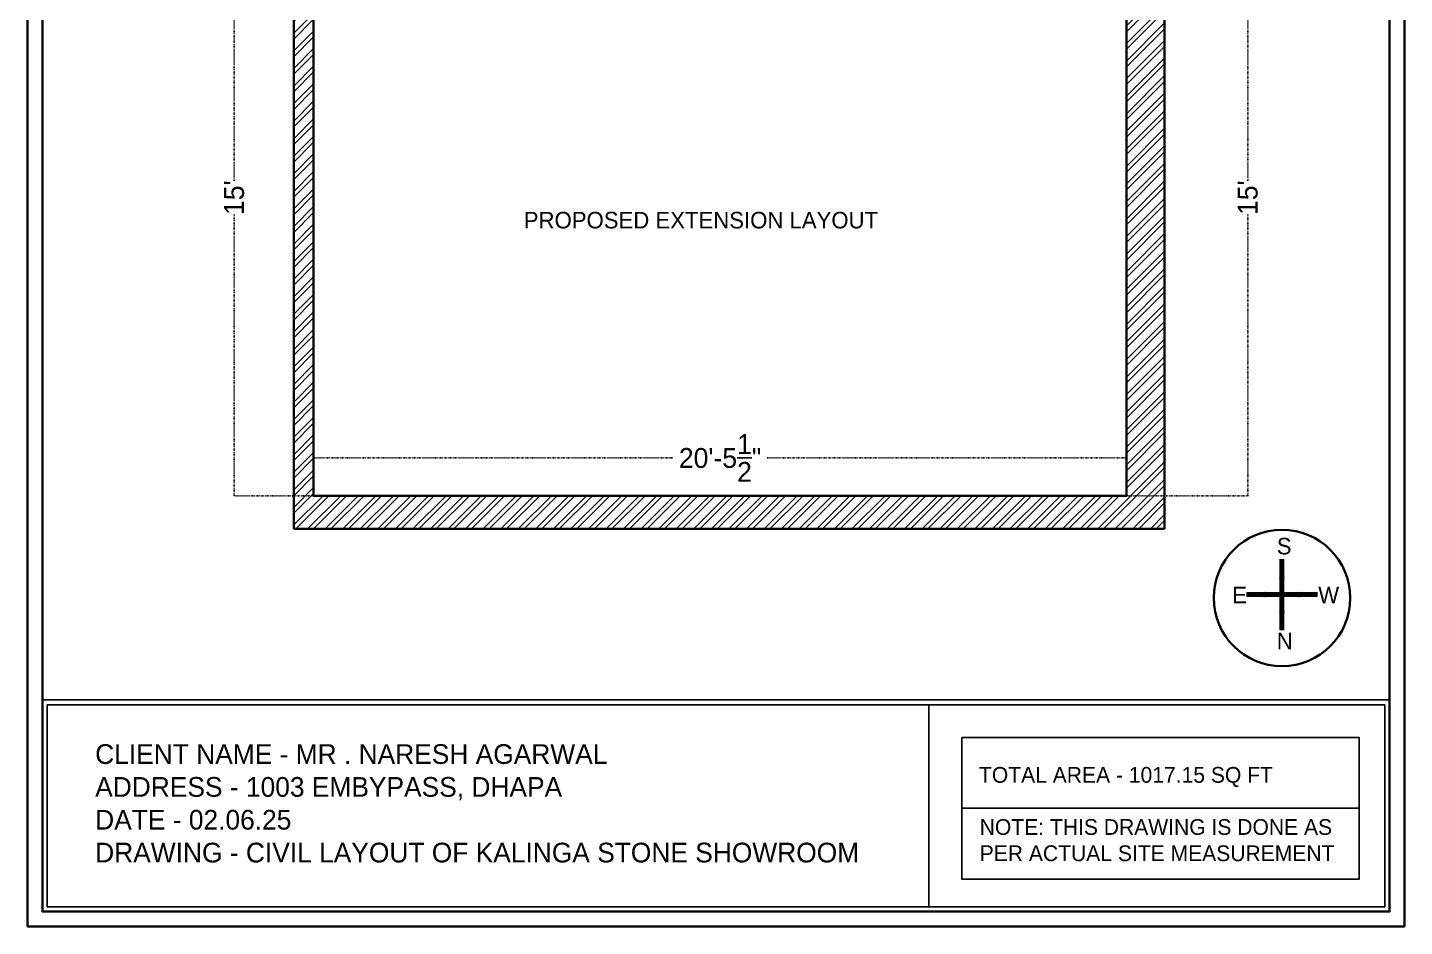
# Model space of a CAD drawing. Header units: inches. Extents: x -109431 to 29005, y -34715 to -1756.
# Drawn here: x -59360.4 to -58944.5, y -11281.3 to -11009.8 of the extents above; entities that cross this region are included whole.
import ezdxf

# ---------------------------------------------------------------- set-up
doc = ezdxf.new("R2010")
doc.units = ezdxf.units.IN
doc.header["$LTSCALE"] = 0.05
doc.header["$MEASUREMENT"] = 0
doc.header["$PDMODE"] = 3
doc.header["$PDSIZE"] = -4
doc.linetypes.add('ACAD_ISO03W100', pattern=[30, 12, -18])
doc.linetypes.add('DASHED2', pattern=[0.375, 0.25, -0.125])
doc.layers.get('Defpoints').update_dxf_attribs({"linetype": 'DASHED2'})
doc.layers.add('Dim', color=4, linetype='Continuous')
doc.layers.add('text', color=4, linetype='Continuous')
doc.layers.add('hatch', color=7, linetype='Continuous', lineweight=25)
doc.layers.add('WALL', color=7, linetype='Continuous', lineweight=35)
doc.styles.get("Standard").update_dxf_attribs({"font": 'stylu.ttf', "height": 6})
doc.dimstyles.get("Standard").update_dxf_attribs({"dimtxt": 0.75, "dimasz": 0.18, "dimexe": 0.18, "dimexo": 0.0625, "dimgap": 0.09, "dimtad": 0, "dimtih": 1, "dimtoh": 1, "dimdec": 3, "dimzin": 0, "dimdsep": 46, "dimlunit": 4, "dimtxsty": 'Standard', "dimcen": 0.09, "dimadec": 0, "dimazin": 0, "dimtfac": 1, "dimtdec": 3, "dimtofl": 0, "dimtmove": 0, "dimatfit": 3, "dimfxl": 1, "dimtolj": 1, "dimtzin": 0, "dimarcsym": 0})
doc.dimstyles.new('STANDARD$0', dxfattribs={"dimscale": 0, "dimtxt": 4, "dimasz": 0.5, "dimexe": 0, "dimexo": 0, "dimgap": 0, "dimtad": 0, "dimzin": 0, "dimdsep": 46, "dimlunit": 4, "dimtxsty": 'Standard', "dimblk": 'ARCHTICK', "dimcen": 0.09375, "dimclrd": 256, "dimclre": 8, "dimclrt": 7, "dimadec": 0, "dimazin": 0, "dimtfac": 1, "dimtofl": 0, "dimtmove": 1, "dimatfit": 3, "dimldrblk": 'OBLIQUE', "dimfxl": 0.1875, "dimtolj": 1, "dimtzin": 0, "dimlwd": -1, "dimlwe": -1, "dimarcsym": 0})

# ---------------------------------------------------------------- blocks, each defined once
blk = doc.blocks.new('_ArchTick')
at = {"color": 0, "const_width": 0.15}
blk.add_lwpolyline([(-0.5, -0.5), (0.5, 0.5)], dxfattribs=at)
blk = doc.blocks.new('*D130')
at = {"layer": 'Defpoints', "color": 0, "ltscale": 0.25, "transparency": 16777216}
for p in [(-59016.95, -10971.19), (-59028.45, -11151.19), (-58991.82, -11151.19)]:
    blk.add_point(p, dxfattribs=at)
at = {"layer": 'Dim', "color": 8, "linetype": 'ACAD_ISO03W100', "ltscale": 0.25, "transparency": 16777216}
for p, q in [((-59016.95, -10971.19), (-58991.82, -10971.19)), ((-59028.45, -11151.19), (-58991.82, -11151.19))]:
    blk.add_line(p, q, dxfattribs=at)
at = {"layer": 'Dim', "linetype": 'ACAD_ISO03W100', "ltscale": 0.25, "transparency": 16777216}
for p, q in [((-58991.82, -10971.19), (-58991.82, -11056.13)), ((-58991.82, -11151.19), (-58991.82, -11066.25))]:
    blk.add_line(p, q, dxfattribs=at)
at = {"layer": 'Dim', "ltscale": 0.25, "transparency": 16777216, "xscale": 0.5, "yscale": 0.5, "zscale": 0.5}
for p, rotation in [((-58991.82, -10971.19), 90), ((-58991.82, -11151.19), 270)]:
    blk.add_blockref('_ArchTick', p, dxfattribs=dict(at, rotation=rotation))
at = {"layer": 'Dim', "color": 7, "ltscale": 0.25, "transparency": 16777216, "insert": (-58991.82, -11061.19), "char_height": 6, "attachment_point": 5, "rotation": 90}
blk.add_mtext("\\A1;15'", dxfattribs=at)
blk = doc.blocks.new('_OBLIQUE')
at = {"color": 0, "linetype": 'ByBlock'}
blk.add_line((-0.5, -0.5), (0.5, 0.5), dxfattribs=at)
blk = doc.blocks.new('*D134')
at = {"layer": 'Defpoints', "color": 0, "ltscale": 0.25, "transparency": 16777216}
for p in [(-59279.95, -10971.19), (-59297.95, -11151.19), (-59273.95, -11151.19)]:
    blk.add_point(p, dxfattribs=at)
at = {"layer": 'Dim', "color": 8, "linetype": 'ACAD_ISO03W100', "ltscale": 0.25, "transparency": 16777216}
for p, q in [((-59279.95, -10971.19), (-59297.95, -10971.19)), ((-59273.95, -11151.19), (-59297.95, -11151.19))]:
    blk.add_line(p, q, dxfattribs=at)
at = {"layer": 'Dim', "linetype": 'ACAD_ISO03W100', "ltscale": 0.25, "transparency": 16777216}
for p, q in [((-59297.95, -10971.19), (-59297.95, -11056.13)), ((-59297.95, -11151.19), (-59297.95, -11066.25))]:
    blk.add_line(p, q, dxfattribs=at)
at = {"layer": 'Dim', "ltscale": 0.25, "transparency": 16777216, "xscale": 0.5, "yscale": 0.5, "zscale": 0.5}
for p, rotation in [((-59297.95, -10971.19), 90), ((-59297.95, -11151.19), 270)]:
    blk.add_blockref('_ArchTick', p, dxfattribs=dict(at, rotation=rotation))
at = {"layer": 'Dim', "color": 7, "ltscale": 0.25, "transparency": 16777216, "insert": (-59297.95, -11061.19), "char_height": 6, "attachment_point": 5, "rotation": 90}
blk.add_mtext("\\A1;15'", dxfattribs=at)
blk = doc.blocks.new('*D135')
at = {"layer": 'Defpoints', "color": 0, "ltscale": 0.25, "transparency": 16777216}
for p in [(-59273.95, -11139.8), (-59273.95, -11151.19), (-59028.45, -11151.19)]:
    blk.add_point(p, dxfattribs=at)
at = {"layer": 'Dim', "color": 8, "linetype": 'ACAD_ISO03W100', "ltscale": 0.25, "transparency": 16777216}
for p, q in [((-59273.95, -11151.19), (-59273.95, -11139.8)), ((-59028.45, -11151.19), (-59028.45, -11139.8))]:
    blk.add_line(p, q, dxfattribs=at)
at = {"layer": 'Dim', "linetype": 'ACAD_ISO03W100', "ltscale": 0.25, "transparency": 16777216}
for p, q in [((-59273.95, -11139.8), (-59165.32, -11139.8)), ((-59028.45, -11139.8), (-59137.07, -11139.8))]:
    blk.add_line(p, q, dxfattribs=at)
at = {"layer": 'Dim', "ltscale": 0.25, "transparency": 16777216, "xscale": 0.5, "yscale": 0.5, "zscale": 0.5, "rotation": 180}
blk.add_blockref('_ArchTick', (-59273.95, -11139.8), dxfattribs=at)
at = {"layer": 'Dim', "ltscale": 0.25, "transparency": 16777216, "xscale": 0.5, "yscale": 0.5, "zscale": 0.5}
blk.add_blockref('_ArchTick', (-59028.45, -11139.8), dxfattribs=at)
at = {"layer": 'Dim', "color": 7, "ltscale": 0.25, "transparency": 16777216, "insert": (-59151.2, -11139.8), "char_height": 6, "attachment_point": 5}
blk.add_mtext('\\A1;20\'-5{\\H1x;\\S1/2;}"', dxfattribs=at)

msp = doc.modelspace()

# ---------------------------------------------------------------- hatches: boundary and pattern name
at = {"layer": 'hatch', "ltscale": 0.25}
h = msp.add_hatch(dxfattribs=at)
h.set_pattern_fill('ANSI32', color=8, scale=10)
h.set_pattern_definition([(45, (-139811.0458, -6774.6896), (-2.65165043, 2.65165043), []), (45, (-139809.278, -6774.6896), (-2.65165043, 2.65165043), [])])
h.paths.add_polyline_path([(-59016.94623, -10534.68963), (-59248.68304, -10534.68963), (-59279.94623, -10763.78212), (-59279.94623, -10971.18963), (-59273.94623, -10971.18963), (-59273.94623, -10962.68963), (-59273.94623, -10764.18963), (-59243.44623, -10540.68963), (-59028.44623, -10540.68963), (-59028.44623, -10958.68963), (-59016.94623, -10958.68963)])
h.paths.add_polyline_path([(-59016.94623, -10971.18963), (-59028.44623, -10971.18963), (-59028.44623, -11151.18963), (-59273.94623, -11151.18963), (-59273.94623, -10971.18963), (-59279.94623, -10971.18963), (-59279.94623, -11161.18963), (-59016.94623, -11161.18963)])

# ---------------------------------------------------------------- linework, layer by layer
at = {"layer": 'Dim', "ltscale": 0.25}
for points in [[(-59355.8891, -11276.81843), (-58948.97373, -11276.81843), (-58948.97373, -11212.86608), (-59355.8891, -11212.86608)], [(-59354.40184, -11275.33116), (-58950.46099, -11275.33116), (-58950.46099, -11214.35335), (-59354.40184, -11214.35335)], [(-59088.18162, -11214.35335), (-59354.40184, -11214.35335), (-59354.40184, -11275.33116), (-59088.18162, -11275.33116)], [(-59078.14308, -11224.17919), (-58958.19476, -11224.17919), (-58958.19476, -11245.59579), (-59078.14308, -11245.59579)], [(-59078.14308, -11245.59579), (-58958.19476, -11245.59579), (-58958.19476, -11267.01239), (-59078.14308, -11267.01239)]]:
    msp.add_lwpolyline(points, close=True, dxfattribs=at)
at = {"layer": 'WALL', "ltscale": 0.25}
for points in [[(-59360.36079, -10491.50366), (-58944.50203, -10491.50366), (-58944.50203, -11281.29012), (-59360.36079, -11281.29012)], [(-59355.8891, -10495.97535), (-58948.97373, -10495.97535), (-58948.97373, -11276.81843), (-59355.8891, -11276.81843)]]:
    msp.add_lwpolyline(points, close=True, dxfattribs=at)
for points in [[(-59279.94623, -10971.18963), (-59279.94623, -11161.18963)], [(-59273.94623, -10971.18963), (-59273.94623, -11151.18963)], [(-59028.44623, -10971.18963), (-59028.44623, -11151.18963)], [(-59016.94623, -10971.18963), (-59016.94623, -11161.18963)], [(-59273.94623, -11151.18963), (-59028.44623, -11151.18963)], [(-59279.94623, -11161.18963), (-59016.94623, -11161.18963)]]:
    msp.add_lwpolyline(points, dxfattribs=at)
at = {"layer": 'WALL', "color": 1, "ltscale": 0.25}
msp.add_circle((-58981.4889, -11182.07514), 20.61448, dxfattribs=at)

# ---------------------------------------------------------------- texts
at = {"layer": 'text', "ltscale": 0.25, "attachment_point": 1}
for s, width, gutter_width, insert, char_height in [('PROPOSED EXTENSION LAYOUT', 140.0181711, 1, (-59210.47715, -11065.47244), 5), ('CLIENT NAME - MR . NARESH AGARWAL\\PADDRESS - 1003 EMBYPASS, DHAPA\\PDATE - 02.06.25\\PDRAWING - CIVIL LAYOUT OF KALINGA STONE SHOWROOM', 269.8645117, 0.59491, (-59339.92945, -11226.25146), 5.9490552)]:
    msp.add_mtext_dynamic_manual_height_columns(s, width=width, gutter_width=gutter_width, heights=[0], dxfattribs=dict(at, insert=insert, char_height=char_height))
at = {"layer": 'text', "color": 1, "ltscale": 0.25, "attachment_point": 1}
for s, width, gutter_width, insert, char_height in [('S', 140.0181711, 1, (-58983.06634, -11163.92612), 5), ('E', 140.0181711, 1, (-58996.54579, -11178.68963), 5), ('W', 140.0181711, 1, (-58970.54579, -11178.68963), 5), ('N', 140.0181711, 1, (-58983.06634, -11192.58268), 5), ('TOTAL AREA - 1017.15 SQ FT', 189.5522671, 0.59491, (-59073.01153, -11233.12956), 4.7592441), ('NOTE: THIS DRAWING IS DONE AS PER ACTUAL SITE MEASUREMENT', 113.4043612, 0.59491, (-59072.78893, -11248.86777), 4.7592441)]:
    msp.add_mtext_dynamic_manual_height_columns(s, width=width, gutter_width=gutter_width, heights=[0], dxfattribs=dict(at, insert=insert, char_height=char_height))

# ---------------------------------------------------------------- dimensions: what is measured, and where the dimension line sits
at = {"layer": 'Dim', "ltscale": 0.25}
for base, p1, p2, picture, middle in [((-59297.94623, -11151.18963), (-59279.94623, -10971.18963), (-59273.94623, -11151.18963), '*D134', (-59297.94623, -11061.18963)), ((-58991.82123, -11151.18963), (-59016.94623, -10971.18963), (-59028.44623, -11151.18963), '*D130', (-58991.82123, -11061.18963))]:
    dim = msp.add_linear_dim(base=base, p1=p1, p2=p2, angle=90, dimstyle='STANDARD$0', override={"dimscale": 1}, dxfattribs=at)
    dim.commit()
    dim.dimension.update_dxf_attribs({"geometry": picture, "text_midpoint": middle})
dim = msp.add_linear_dim(base=(-59273.94623, -11139.80478), p1=(-59028.44623, -11151.18963), p2=(-59273.94623, -11151.18963), dimstyle='STANDARD$0', override={"dimscale": 1}, dxfattribs=at)
dim.commit()
dim.dimension.update_dxf_attribs({"geometry": '*D135', "text_midpoint": (-59151.19623, -11139.80478)})

# ---------------------------------------------------------------- leaders
at = {"layer": 'WALL', "color": 1, "ltscale": 0.25}
for points in [[(-58981.4889, -11170.36189), (-58981.4889, -11191.7884)], [(-58981.4889, -11191.7884), (-58981.4889, -11170.36189)], [(-58970.77564, -11181.07514), (-58992.20216, -11181.07514)], [(-58992.20216, -11181.07514), (-58970.77564, -11181.07514)]]:
    msp.add_leader(points, dimstyle='Standard', override={"dimasz": 6, "dimexe": 0, "dimexo": 0, "dimgap": 0, "dimcen": 0.09375, "dimdle": 0, "dimclrd": 1, "dimclrt": 7, "dimtmove": 1, "dimfxl": 0.1875, "dimlwd": 65535, "dimlwe": 65535}, dxfattribs=at)

doc.saveas('drawing.dxf')
